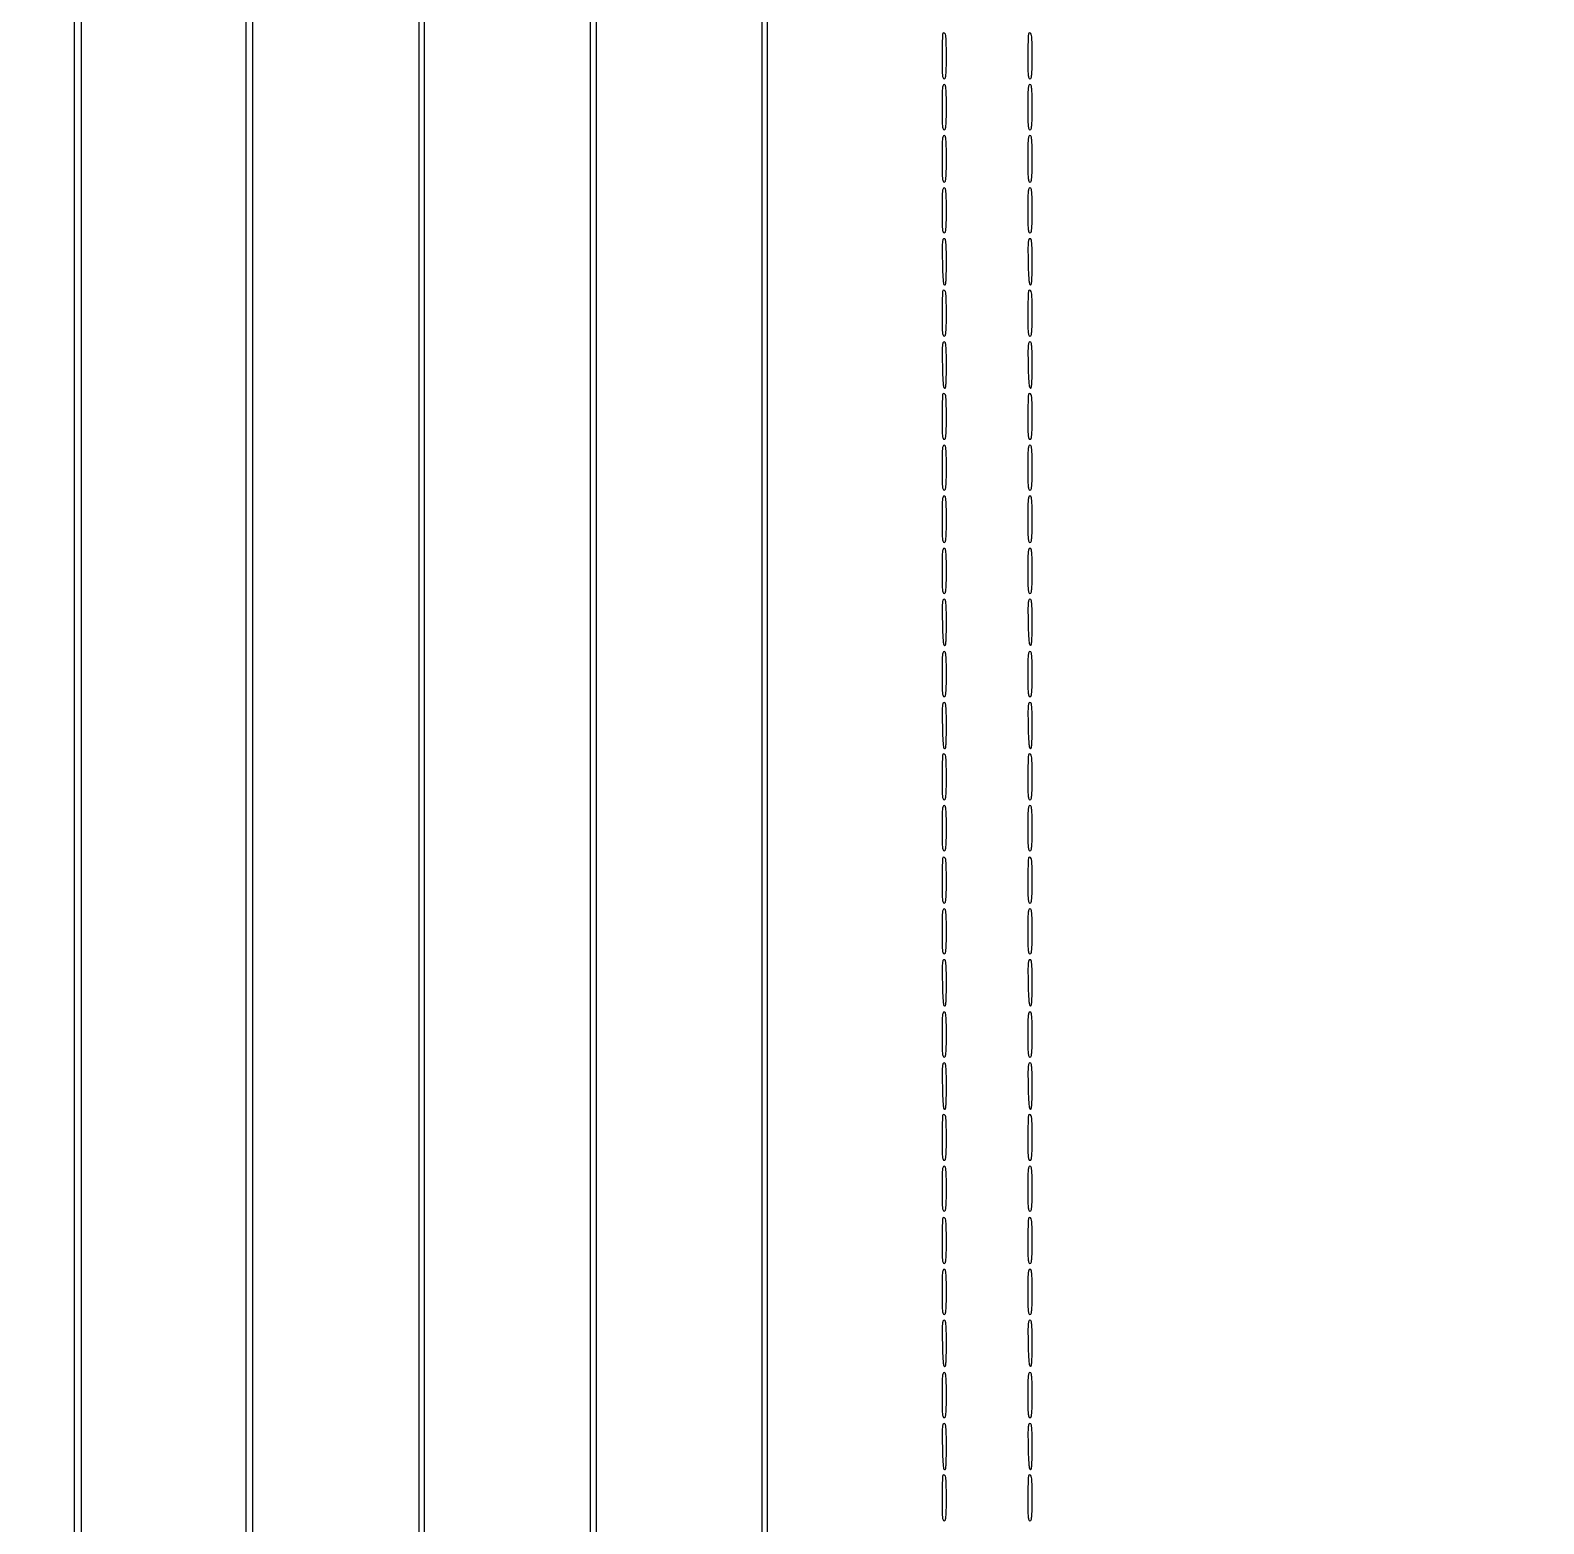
# Model space of a CAD drawing. Extents: x 56 to 1133, y 13 to 780.
# Drawn here: x 957 to 1045.1, y 292.3 to 379.2 of the extents above; entities that cross this region are included whole.
import ezdxf

# ---------------------------------------------------------------- set-up
doc = ezdxf.new("R2010")
doc.units = 0
doc.header["$MEASUREMENT"] = 0

msp = doc.modelspace()

# ---------------------------------------------------------------- linework, layer by layer
for points in [[(1017.40694, 575.895877, -0.000001), (1070.584681, 576.252606, -0.000002), (1122.697079, 576.601864, -0.000762)], [(949.508039, 401.901185, -0.000001), (949.529232, 360.757398, -0.000095), (949.545571, 310.204162, -0.000033), (949.5504, 237.340307)], [(949.8888, 237.360368, -0.000033), (949.893629, 310.215336, -0.000095), (949.909968, 360.762414, -0.000001), (949.931161, 401.901185, -0.259795)], [(529.032925, 286.436984, -0.000002), (529.83462, 265.012438, -0.000004), (530.769888, 240.009811, -0.000003), (531.839084, 211.4154, 0.000001), (532.991169, 180.601107, 0.000001), (534.178651, 148.843697, 0.000001), (535.23949, 120.47627, 0.000003), (535.941746, 101.701946, 0.000115)], [(1130.14234, 577.288816, 0.000001), (1112.945079, 577.188951, 0.000111)], [(709.121796, 442.82444, 0.000019), (709.1172, 324.090018, -0.000009), (709.114218, 161.564965, -0.000147)], [(709.450724, 554.916273, 0.000002), (709.414274, 575.305401, 0.198447)], [(528.70788, 577.073614, 0.000003), (528.686579, 549.005158, 0.000159)], [(1130.319428, 549.297508, 0.000003), (1130.298148, 577.178284, 0.310328)], [(999.895262, 130.411957, -0.000016), (999.889323, 214.686923, -0.00001), (999.8874, 314.7966), (999.8874, 575.8722)], [(949.587434, 542.270097, 0.000039), (949.571505, 496.352385, -0.000069), (949.557295, 461.418893, -0.000198), (949.534419, 437.103757, -0.000003), (949.50785, 417.314747, -0.198562)], [(949.93135, 417.399347, -0.000003), (949.904781, 437.177782, -0.000198), (949.881905, 461.479932, -0.000069), (949.867695, 496.394685, 0.000039), (949.851766, 542.287802, 0.000362)], [(1123.689615, 116.367112, -0.000006), (1124.783934, 145.734891, -0.000006), (1126.038574, 179.384269, -0.000006), (1127.294472, 213.046277), (1130.3406, 294.666454), (1130.3406, 435.948782, 0.000028), (1130.336459, 510.110125, 0.000161)], [(948.659575, 576.547368, -0.000048), (957.461752, 576.51982, -0.008945), (958.36995, 576.50064), (959.5332, 576.455244), (959.5332, 319.063104), (959.5332, 61.670964)], [(829.207259, 290.42785, 0.000009), (829.185801, 269.624214, 0.000219)], [(709.096025, 106.631092, -0.000008), (709.074425, 72.940537, -0.213464)]]:
    msp.add_lwpolyline(points, format="xyb")
for points in [[(967.46445, 576.326716), (969.516, 576.276178), (969.516, 317.367389, -0.000017), (969.512651, 218.088578, -0.000028), (969.50231, 134.513057), (969.488619, 58.477819, -0.414161), (969.469396, 58.4586, -0.062529), (969.333274, 58.47569, -0.000357), (968.082385, 58.795769, -0.00172), (966.921999, 59.097832, -0.005155), (966.132, 59.31512, -0.006547), (964.361381, 59.846997, -0.007002), (962.644711, 60.413811, -0.006957), (961.177443, 60.94414, -0.027757), (960.303072, 61.330678), (959.9562, 61.507639), (959.9562, 318.993875), (959.9562, 576.480112), (962.68455, 576.428683, -0.000361), (963.879019, 576.405303, -0.000259), (965.21409, 576.377515, -0.000262), (966.485351, 576.349731, -0.000563)], [(977.61645, 576.157693), (979.5834, 576.107068), (979.5834, 316.299035), (979.5834, 56.491002), (979.13925, 56.549162, -0.012122), (978.180356, 56.698453, -0.001695), (976.206268, 57.061926, -0.002095), (974.078241, 57.470444, -0.003243), (972.24435, 57.842843), (969.939, 58.32657), (969.939, 317.319261), (969.939, 576.311952), (972.79425, 576.260135, -0.00044), (974.031342, 576.236595, -0.000334), (975.388562, 576.208668, -0.000337), (976.662474, 576.180746, -0.000786)], [(987.76845, 575.988588), (989.5662, 575.938071), (989.5662, 315.462423), (989.5662, 54.986776), (989.37585, 55.028828, 0.019456), (989.233932, 55.054435, 0.000362), (988.483452, 55.159339, 0.000888), (987.607788, 55.279509, 0.000594), (986.6052, 55.414071, -0.002425), (984.748672, 55.670168, -0.001718), (982.667481, 55.974852, -0.00098), (980.717966, 56.271013, -0.018582), (980.11215, 56.387448), (979.9218, 56.431424), (979.9218, 316.287219), (979.9218, 576.143015), (982.94625, 576.09106, -0.000557), (984.235942, 576.067467, -0.00046), (985.610357, 576.039527, -0.000465), (986.871123, 576.011563, -0.001247)], [(996.94755, 575.872373), (999.549, 575.8722), (999.549, 314.8389), (999.549, 53.8056), (999.37686, 53.8056, -0.029907), (999.123591, 53.820763, -0.000074), (995.543404, 54.251522, -0.000454), (992.328113, 54.641822, -0.003128), (990.7506, 54.844791), (989.9469, 54.953313), (989.925736, 315.468634), (989.904573, 575.983955), (992.125336, 575.928251, 0.002222), (993.162103, 575.906856, 0.00115), (994.457927, 575.888859, 0.001143), (995.789832, 575.876471, 0.001737)], [(1010.0958, 379.0362, 0.185783), (1010.073036, 378.984952, 0.00225), (1010.055968, 378.615315, 0.006347), (1010.043474, 378.183885, 0.004064), (1010.0394, 377.6826, 0.003), (1010.043687, 376.968141, 0.021382), (1010.062619, 376.62275, 0.045736), (1010.0982, 376.436659, 0.334295), (1010.1663, 376.3854, 0.338315), (1010.234747, 376.437699, 0.04313), (1010.270067, 376.63215, 0.020523), (1010.288942, 376.991786, 0.002849), (1010.2932, 377.739, 0.00412), (1010.286554, 378.545555, 0.033647), (1010.255746, 378.912568, 0.167132), (1010.190339, 379.037525, 0.406029)], [(1015.0872, 379.0362, 0.185783), (1015.064436, 378.984952, 0.00225), (1015.047367, 378.615315, 0.006347), (1015.034874, 378.183885, 0.004064), (1015.0308, 377.6826, 0.003), (1015.035087, 376.968141, 0.021382), (1015.054019, 376.62275, 0.045736), (1015.0896, 376.436659, 0.334295), (1015.1577, 376.3854, 0.338315), (1015.226147, 376.437699, 0.04313), (1015.261467, 376.63215, 0.020523), (1015.280342, 376.991786, 0.002849), (1015.2846, 377.739, 0.00412), (1015.277954, 378.545555, 0.033647), (1015.247146, 378.912568, 0.167132), (1015.181739, 379.037525, 0.406029)], [(1010.0394, 374.7357, 0.002961), (1010.043679, 374.013052, 0.021161), (1010.062597, 373.6641, 0.045065), (1010.098112, 373.475924, 0.33533), (1010.1663, 373.4244, 0.33533), (1010.234488, 373.475924, 0.045065), (1010.270003, 373.6641, 0.021161), (1010.288921, 374.013052, 0.002961), (1010.2932, 374.7357, 0.002961), (1010.288921, 375.458348, 0.021161), (1010.270003, 375.8073, 0.045065), (1010.234488, 375.995476, 0.33533), (1010.1663, 376.047, 0.33533), (1010.098112, 375.995476, 0.045065), (1010.062597, 375.8073, 0.021161), (1010.043679, 375.458348, 0.002961)], [(1015.0308, 374.7357, 0.002961), (1015.035079, 374.013052, 0.021161), (1015.053997, 373.6641, 0.045065), (1015.089512, 373.475924, 0.33533), (1015.1577, 373.4244, 0.33533), (1015.225888, 373.475924, 0.045065), (1015.261403, 373.6641, 0.021161), (1015.280321, 374.013052, 0.002961), (1015.2846, 374.7357, 0.002961), (1015.280321, 375.458348, 0.021161), (1015.261403, 375.8073, 0.045065), (1015.225888, 375.995476, 0.33533), (1015.1577, 376.047, 0.33533), (1015.089512, 375.995476, 0.045065), (1015.053997, 375.8073, 0.021161), (1015.035079, 375.458348, 0.002961)], [(1010.0394, 371.7324, 0.002849), (1010.043658, 370.985186, 0.020523), (1010.062533, 370.62555, 0.04313), (1010.097853, 370.431099, 0.338315), (1010.1663, 370.3788, 0.338315), (1010.234747, 370.431099, 0.04313), (1010.270067, 370.62555, 0.020523), (1010.288942, 370.985186, 0.002849), (1010.2932, 371.7324, 0.002849), (1010.288942, 372.479614, 0.020523), (1010.270067, 372.83925, 0.04313), (1010.234747, 373.033701, 0.338315), (1010.1663, 373.086, 0.338315), (1010.097853, 373.033701, 0.04313), (1010.062533, 372.83925, 0.020523), (1010.043658, 372.479614, 0.002849)], [(1015.0308, 371.7324, 0.002849), (1015.035058, 370.985186, 0.020523), (1015.053933, 370.62555, 0.04313), (1015.089253, 370.431099, 0.338315), (1015.1577, 370.3788, 0.338315), (1015.226147, 370.431099, 0.04313), (1015.261467, 370.62555, 0.020523), (1015.280342, 370.985186, 0.002849), (1015.2846, 371.7324, 0.002849), (1015.280342, 372.479614, 0.020523), (1015.261467, 372.83925, 0.04313), (1015.226147, 373.033701, 0.338315), (1015.1577, 373.086, 0.338315), (1015.089253, 373.033701, 0.04313), (1015.053933, 372.83925, 0.020523), (1015.035058, 372.479614, 0.002849)], [(1010.0394, 368.7291, 0.002961), (1010.043679, 368.006452, 0.021161), (1010.062597, 367.6575, 0.045065), (1010.098112, 367.469324, 0.33533), (1010.1663, 367.4178, 0.33533), (1010.234488, 367.469324, 0.045065), (1010.270003, 367.6575, 0.021161), (1010.288921, 368.006452, 0.002961), (1010.2932, 368.7291, 0.002961), (1010.288921, 369.451748, 0.021161), (1010.270003, 369.8007, 0.045065), (1010.234488, 369.988876, 0.33533), (1010.1663, 370.0404, 0.33533), (1010.098112, 369.988876, 0.045065), (1010.062597, 369.8007, 0.021161), (1010.043679, 369.451748, 0.002961)], [(1015.0308, 368.7291, 0.002961), (1015.035079, 368.006452, 0.021161), (1015.053997, 367.6575, 0.045065), (1015.089512, 367.469324, 0.33533), (1015.1577, 367.4178, 0.33533), (1015.225888, 367.469324, 0.045065), (1015.261403, 367.6575, 0.021161), (1015.280321, 368.006452, 0.002961), (1015.2846, 368.7291, 0.002961), (1015.280321, 369.451748, 0.021161), (1015.261403, 369.8007, 0.045065), (1015.225888, 369.988876, 0.33533), (1015.1577, 370.0404, 0.33533), (1015.089512, 369.988876, 0.045065), (1015.053997, 369.8007, 0.021161), (1015.035079, 369.451748, 0.002961)], [(1010.058402, 365.753907, 0.00406), (1010.074728, 365.11865, 0.015187), (1010.100342, 364.720155, 0.015954), (1010.133887, 364.456321, 0.279848), (1010.18745, 364.393257, 0.457179), (1010.241833, 364.425609, 0.024232), (1010.270953, 364.651745, 0.016613), (1010.288691, 365.033831, 0.003292), (1010.2932, 365.71875, 0.002775), (1010.288992, 366.476934, 0.020868), (1010.270044, 366.83525, 0.045773), (1010.234017, 367.026658, 0.335075), (1010.164152, 367.0794, 0.334735), (1010.095124, 367.027357, 0.049826), (1010.062064, 366.84483, 0.021548), (1010.049413, 366.49861, 0.002753)], [(1015.049802, 365.753907, 0.00406), (1015.066128, 365.11865, 0.015187), (1015.091742, 364.720155, 0.015954), (1015.125287, 364.456321, 0.279848), (1015.17885, 364.393257, 0.457179), (1015.233233, 364.425609, 0.024232), (1015.262353, 364.651745, 0.016613), (1015.280091, 365.033831, 0.003292), (1015.2846, 365.71875, 0.002775), (1015.280392, 366.476934, 0.020868), (1015.261444, 366.83525, 0.045773), (1015.225417, 367.026658, 0.335075), (1015.155552, 367.0794, 0.334735), (1015.086524, 367.027357, 0.049826), (1015.053464, 366.84483, 0.021548), (1015.040813, 366.49861, 0.002753)], [(1010.0958, 364.062, 0.185783), (1010.073036, 364.010752, 0.00225), (1010.055968, 363.641115, 0.006347), (1010.043474, 363.209685, 0.004064), (1010.0394, 362.7084, 0.003), (1010.043687, 361.993941, 0.021382), (1010.062619, 361.64855, 0.045736), (1010.0982, 361.462459, 0.334295), (1010.1663, 361.4112, 0.338315), (1010.234747, 361.463499, 0.04313), (1010.270067, 361.65795, 0.020523), (1010.288942, 362.017586, 0.002849), (1010.2932, 362.7648, 0.00412), (1010.286554, 363.571355, 0.033647), (1010.255746, 363.938368, 0.167132), (1010.190339, 364.063325, 0.406029)], [(1015.0872, 364.062, 0.185783), (1015.064436, 364.010752, 0.00225), (1015.047367, 363.641115, 0.006347), (1015.034874, 363.209685, 0.004064), (1015.0308, 362.7084, 0.003), (1015.035087, 361.993941, 0.021382), (1015.054019, 361.64855, 0.045736), (1015.0896, 361.462459, 0.334295), (1015.1577, 361.4112, 0.338315), (1015.226147, 361.463499, 0.04313), (1015.261467, 361.65795, 0.020523), (1015.280342, 362.017586, 0.002849), (1015.2846, 362.7648, 0.00412), (1015.277954, 363.571355, 0.033647), (1015.247146, 363.938368, 0.167132), (1015.181739, 364.063325, 0.406029)], [(1010.058402, 359.747307, 0.00406), (1010.074728, 359.11205, 0.015187), (1010.100342, 358.713555, 0.015954), (1010.133887, 358.449721, 0.279848), (1010.18745, 358.386657, 0.457179), (1010.241833, 358.419009, 0.024232), (1010.270953, 358.645145, 0.016613), (1010.288691, 359.027231, 0.003292), (1010.2932, 359.71215, 0.002775), (1010.288992, 360.470334, 0.020868), (1010.270044, 360.82865, 0.045773), (1010.234017, 361.020058, 0.335075), (1010.164152, 361.0728, 0.334735), (1010.095124, 361.020757, 0.049826), (1010.062064, 360.83823, 0.021548), (1010.049413, 360.49201, 0.002753)], [(1015.049802, 359.747307, 0.00406), (1015.066128, 359.11205, 0.015187), (1015.091742, 358.713555, 0.015954), (1015.125287, 358.449721, 0.279848), (1015.17885, 358.386657, 0.457179), (1015.233233, 358.419009, 0.024232), (1015.262353, 358.645145, 0.016613), (1015.280091, 359.027231, 0.003292), (1015.2846, 359.71215, 0.002775), (1015.280392, 360.470334, 0.020868), (1015.261444, 360.82865, 0.045773), (1015.225417, 361.020058, 0.335075), (1015.155552, 361.0728, 0.334735), (1015.086524, 361.020757, 0.049826), (1015.053464, 360.83823, 0.021548), (1015.040813, 360.49201, 0.002753)], [(1010.0958, 358.0554, 0.185783), (1010.073036, 358.004152, 0.00225), (1010.055968, 357.634515, 0.006347), (1010.043474, 357.203085, 0.004064), (1010.0394, 356.7018, 0.003), (1010.043687, 355.987341, 0.021382), (1010.062619, 355.64195, 0.045736), (1010.0982, 355.455859, 0.334295), (1010.1663, 355.4046, 0.338315), (1010.234747, 355.456899, 0.04313), (1010.270067, 355.65135, 0.020523), (1010.288942, 356.010986, 0.002849), (1010.2932, 356.7582, 0.00412), (1010.286554, 357.564755, 0.033647), (1010.255746, 357.931768, 0.167132), (1010.190339, 358.056725, 0.406029)], [(1015.0872, 358.0554, 0.185783), (1015.064436, 358.004152, 0.00225), (1015.047367, 357.634515, 0.006347), (1015.034874, 357.203085, 0.004064), (1015.0308, 356.7018, 0.003), (1015.035087, 355.987341, 0.021382), (1015.054019, 355.64195, 0.045736), (1015.0896, 355.455859, 0.334295), (1015.1577, 355.4046, 0.338315), (1015.226147, 355.456899, 0.04313), (1015.261467, 355.65135, 0.020523), (1015.280342, 356.010986, 0.002849), (1015.2846, 356.7582, 0.00412), (1015.277954, 357.564755, 0.033647), (1015.247146, 357.931768, 0.167132), (1015.181739, 358.056725, 0.406029)], [(1010.0394, 353.7549, 0.002961), (1010.043679, 353.032252, 0.021161), (1010.062597, 352.6833, 0.045065), (1010.098112, 352.495124, 0.33533), (1010.1663, 352.4436, 0.33533), (1010.234488, 352.495124, 0.045065), (1010.270003, 352.6833, 0.021161), (1010.288921, 353.032252, 0.002961), (1010.2932, 353.7549, 0.002961), (1010.288921, 354.477548, 0.021161), (1010.270003, 354.8265, 0.045065), (1010.234488, 355.014676, 0.33533), (1010.1663, 355.0662, 0.33533), (1010.098112, 355.014676, 0.045065), (1010.062597, 354.8265, 0.021161), (1010.043679, 354.477548, 0.002961)], [(1015.0308, 353.7549, 0.002961), (1015.035079, 353.032252, 0.021161), (1015.053997, 352.6833, 0.045065), (1015.089512, 352.495124, 0.33533), (1015.1577, 352.4436, 0.33533), (1015.225888, 352.495124, 0.045065), (1015.261403, 352.6833, 0.021161), (1015.280321, 353.032252, 0.002961), (1015.2846, 353.7549, 0.002961), (1015.280321, 354.477548, 0.021161), (1015.261403, 354.8265, 0.045065), (1015.225888, 355.014676, 0.33533), (1015.1577, 355.0662, 0.33533), (1015.089512, 355.014676, 0.045065), (1015.053997, 354.8265, 0.021161), (1015.035079, 354.477548, 0.002961)], [(1010.0394, 350.7516, 0.002849), (1010.043658, 350.004386, 0.020523), (1010.062533, 349.64475, 0.04313), (1010.097853, 349.450299, 0.338315), (1010.1663, 349.398, 0.338315), (1010.234747, 349.450299, 0.04313), (1010.270067, 349.64475, 0.020523), (1010.288942, 350.004386, 0.002849), (1010.2932, 350.7516, 0.002849), (1010.288942, 351.498814, 0.020523), (1010.270067, 351.85845, 0.04313), (1010.234747, 352.052901, 0.338315), (1010.1663, 352.1052, 0.338315), (1010.097853, 352.052901, 0.04313), (1010.062533, 351.85845, 0.020523), (1010.043658, 351.498814, 0.002849)], [(1015.0308, 350.7516, 0.002849), (1015.035058, 350.004386, 0.020523), (1015.053933, 349.64475, 0.04313), (1015.089253, 349.450299, 0.338315), (1015.1577, 349.398, 0.338315), (1015.226147, 349.450299, 0.04313), (1015.261467, 349.64475, 0.020523), (1015.280342, 350.004386, 0.002849), (1015.2846, 350.7516, 0.002849), (1015.280342, 351.498814, 0.020523), (1015.261467, 351.85845, 0.04313), (1015.226147, 352.052901, 0.338315), (1015.1577, 352.1052, 0.338315), (1015.089253, 352.052901, 0.04313), (1015.053933, 351.85845, 0.020523), (1015.035058, 351.498814, 0.002849)], [(1010.0394, 347.7483, 0.002961), (1010.043679, 347.025652, 0.021161), (1010.062597, 346.6767, 0.045065), (1010.098112, 346.488524, 0.33533), (1010.1663, 346.437, 0.33533), (1010.234488, 346.488524, 0.045065), (1010.270003, 346.6767, 0.021161), (1010.288921, 347.025652, 0.002961), (1010.2932, 347.7483, 0.002961), (1010.288921, 348.470948, 0.021161), (1010.270003, 348.8199, 0.045065), (1010.234488, 349.008076, 0.33533), (1010.1663, 349.0596, 0.33533), (1010.098112, 349.008076, 0.045065), (1010.062597, 348.8199, 0.021161), (1010.043679, 348.470948, 0.002961)], [(1015.0308, 347.7483, 0.002961), (1015.035079, 347.025652, 0.021161), (1015.053997, 346.6767, 0.045065), (1015.089512, 346.488524, 0.33533), (1015.1577, 346.437, 0.33533), (1015.225888, 346.488524, 0.045065), (1015.261403, 346.6767, 0.021161), (1015.280321, 347.025652, 0.002961), (1015.2846, 347.7483, 0.002961), (1015.280321, 348.470948, 0.021161), (1015.261403, 348.8199, 0.045065), (1015.225888, 349.008076, 0.33533), (1015.1577, 349.0596, 0.33533), (1015.089512, 349.008076, 0.045065), (1015.053997, 348.8199, 0.021161), (1015.035079, 348.470948, 0.002961)], [(1010.058402, 344.773107, 0.00406), (1010.074728, 344.13785, 0.015187), (1010.100342, 343.739355, 0.015954), (1010.133887, 343.475521, 0.279848), (1010.18745, 343.412457, 0.457179), (1010.241833, 343.444809, 0.024232), (1010.270953, 343.670945, 0.016613), (1010.288691, 344.053031, 0.003292), (1010.2932, 344.73795, 0.002775), (1010.288992, 345.496134, 0.020868), (1010.270044, 345.85445, 0.045773), (1010.234017, 346.045858, 0.335075), (1010.164152, 346.0986, 0.334735), (1010.095124, 346.046557, 0.049826), (1010.062064, 345.86403, 0.021548), (1010.049413, 345.51781, 0.002753)], [(1015.049802, 344.773107, 0.00406), (1015.066128, 344.13785, 0.015187), (1015.091742, 343.739355, 0.015954), (1015.125287, 343.475521, 0.279848), (1015.17885, 343.412457, 0.457179), (1015.233233, 343.444809, 0.024232), (1015.262353, 343.670945, 0.016613), (1015.280091, 344.053031, 0.003292), (1015.2846, 344.73795, 0.002775), (1015.280392, 345.496134, 0.020868), (1015.261444, 345.85445, 0.045773), (1015.225417, 346.045858, 0.335075), (1015.155552, 346.0986, 0.334735), (1015.086524, 346.046557, 0.049826), (1015.053464, 345.86403, 0.021548), (1015.040813, 345.51781, 0.002753)], [(1010.0394, 341.7417, 0.002961), (1010.043679, 341.019052, 0.021161), (1010.062597, 340.6701, 0.045065), (1010.098112, 340.481924, 0.33533), (1010.1663, 340.4304, 0.33533), (1010.234488, 340.481924, 0.045065), (1010.270003, 340.6701, 0.021161), (1010.288921, 341.019052, 0.002961), (1010.2932, 341.7417, 0.002961), (1010.288921, 342.464348, 0.021161), (1010.270003, 342.8133, 0.045065), (1010.234488, 343.001476, 0.33533), (1010.1663, 343.053, 0.33533), (1010.098112, 343.001476, 0.045065), (1010.062597, 342.8133, 0.021161), (1010.043679, 342.464348, 0.002961)], [(1015.0308, 341.7417, 0.002961), (1015.035079, 341.019052, 0.021161), (1015.053997, 340.6701, 0.045065), (1015.089512, 340.481924, 0.33533), (1015.1577, 340.4304, 0.33533), (1015.225888, 340.481924, 0.045065), (1015.261403, 340.6701, 0.021161), (1015.280321, 341.019052, 0.002961), (1015.2846, 341.7417, 0.002961), (1015.280321, 342.464348, 0.021161), (1015.261403, 342.8133, 0.045065), (1015.225888, 343.001476, 0.33533), (1015.1577, 343.053, 0.33533), (1015.089512, 343.001476, 0.045065), (1015.053997, 342.8133, 0.021161), (1015.035079, 342.464348, 0.002961)], [(1010.058402, 338.766507, 0.00406), (1010.074728, 338.13125, 0.015187), (1010.100342, 337.732755, 0.015954), (1010.133887, 337.468921, 0.279848), (1010.18745, 337.405857, 0.457179), (1010.241833, 337.438209, 0.024232), (1010.270953, 337.664345, 0.016613), (1010.288691, 338.046431, 0.003292), (1010.2932, 338.73135, 0.002775), (1010.288992, 339.489534, 0.020868), (1010.270044, 339.84785, 0.045773), (1010.234017, 340.039258, 0.335075), (1010.164152, 340.092, 0.334735), (1010.095124, 340.039957, 0.049826), (1010.062064, 339.85743, 0.021548), (1010.049413, 339.51121, 0.002753)], [(1015.049802, 338.766507, 0.00406), (1015.066128, 338.13125, 0.015187), (1015.091742, 337.732755, 0.015954), (1015.125287, 337.468921, 0.279848), (1015.17885, 337.405857, 0.457179), (1015.233233, 337.438209, 0.024232), (1015.262353, 337.664345, 0.016613), (1015.280091, 338.046431, 0.003292), (1015.2846, 338.73135, 0.002775), (1015.280392, 339.489534, 0.020868), (1015.261444, 339.84785, 0.045773), (1015.225417, 340.039258, 0.335075), (1015.155552, 340.092, 0.334735), (1015.086524, 340.039957, 0.049826), (1015.053464, 339.85743, 0.021548), (1015.040813, 339.51121, 0.002753)], [(1010.0958, 337.0746, 0.185783), (1010.073036, 337.023352, 0.00225), (1010.055968, 336.653715, 0.006347), (1010.043474, 336.222285, 0.004064), (1010.0394, 335.721, 0.003), (1010.043687, 335.006541, 0.021382), (1010.062619, 334.66115, 0.045736), (1010.0982, 334.475059, 0.334295), (1010.1663, 334.4238, 0.338315), (1010.234747, 334.476099, 0.04313), (1010.270067, 334.67055, 0.020523), (1010.288942, 335.030186, 0.002849), (1010.2932, 335.7774, 0.00412), (1010.286554, 336.583955, 0.033647), (1010.255746, 336.950968, 0.167132), (1010.190339, 337.075925, 0.406029)], [(1015.0872, 337.0746, 0.185783), (1015.064436, 337.023352, 0.00225), (1015.047367, 336.653715, 0.006347), (1015.034874, 336.222285, 0.004064), (1015.0308, 335.721, 0.003), (1015.035087, 335.006541, 0.021382), (1015.054019, 334.66115, 0.045736), (1015.0896, 334.475059, 0.334295), (1015.1577, 334.4238, 0.338315), (1015.226147, 334.476099, 0.04313), (1015.261467, 334.67055, 0.020523), (1015.280342, 335.030186, 0.002849), (1015.2846, 335.7774, 0.00412), (1015.277954, 336.583955, 0.033647), (1015.247146, 336.950968, 0.167132), (1015.181739, 337.075925, 0.406029)], [(1010.0394, 332.7741, 0.002961), (1010.043679, 332.051452, 0.021161), (1010.062597, 331.7025, 0.045065), (1010.098112, 331.514324, 0.33533), (1010.1663, 331.4628, 0.33533), (1010.234488, 331.514324, 0.045065), (1010.270003, 331.7025, 0.021161), (1010.288921, 332.051452, 0.002961), (1010.2932, 332.7741, 0.002961), (1010.288921, 333.496748, 0.021161), (1010.270003, 333.8457, 0.045065), (1010.234488, 334.033876, 0.33533), (1010.1663, 334.0854, 0.33533), (1010.098112, 334.033876, 0.045065), (1010.062597, 333.8457, 0.021161), (1010.043679, 333.496748, 0.002961)], [(1015.0308, 332.7741, 0.002961), (1015.035079, 332.051452, 0.021161), (1015.053997, 331.7025, 0.045065), (1015.089512, 331.514324, 0.33533), (1015.1577, 331.4628, 0.33533), (1015.225888, 331.514324, 0.045065), (1015.261403, 331.7025, 0.021161), (1015.280321, 332.051452, 0.002961), (1015.2846, 332.7741, 0.002961), (1015.280321, 333.496748, 0.021161), (1015.261403, 333.8457, 0.045065), (1015.225888, 334.033876, 0.33533), (1015.1577, 334.0854, 0.33533), (1015.089512, 334.033876, 0.045065), (1015.053997, 333.8457, 0.021161), (1015.035079, 333.496748, 0.002961)], [(1010.0958, 331.068, 0.185783), (1010.073036, 331.016752, 0.00225), (1010.055968, 330.647115, 0.006347), (1010.043474, 330.215685, 0.004064), (1010.0394, 329.7144, 0.003), (1010.043687, 328.999941, 0.021382), (1010.062619, 328.65455, 0.045736), (1010.0982, 328.468459, 0.334295), (1010.1663, 328.4172, 0.338315), (1010.234747, 328.469499, 0.04313), (1010.270067, 328.66395, 0.020523), (1010.288942, 329.023586, 0.002849), (1010.2932, 329.7708, 0.00412), (1010.286554, 330.577355, 0.033647), (1010.255746, 330.944368, 0.167132), (1010.190339, 331.069325, 0.406029)], [(1015.0872, 331.068, 0.185783), (1015.064436, 331.016752, 0.00225), (1015.047367, 330.647115, 0.006347), (1015.034874, 330.215685, 0.004064), (1015.0308, 329.7144, 0.003), (1015.035087, 328.999941, 0.021382), (1015.054019, 328.65455, 0.045736), (1015.0896, 328.468459, 0.334295), (1015.1577, 328.4172, 0.338315), (1015.226147, 328.469499, 0.04313), (1015.261467, 328.66395, 0.020523), (1015.280342, 329.023586, 0.002849), (1015.2846, 329.7708, 0.00412), (1015.277954, 330.577355, 0.033647), (1015.247146, 330.944368, 0.167132), (1015.181739, 331.069325, 0.406029)], [(1010.0394, 326.7675, 0.002961), (1010.043679, 326.044852, 0.021161), (1010.062597, 325.6959, 0.045065), (1010.098112, 325.507724, 0.33533), (1010.1663, 325.4562, 0.33533), (1010.234488, 325.507724, 0.045065), (1010.270003, 325.6959, 0.021161), (1010.288921, 326.044852, 0.002961), (1010.2932, 326.7675, 0.002961), (1010.288921, 327.490148, 0.021161), (1010.270003, 327.8391, 0.045065), (1010.234488, 328.027276, 0.33533), (1010.1663, 328.0788, 0.33533), (1010.098112, 328.027276, 0.045065), (1010.062597, 327.8391, 0.021161), (1010.043679, 327.490148, 0.002961)], [(1015.0308, 326.7675, 0.002961), (1015.035079, 326.044852, 0.021161), (1015.053997, 325.6959, 0.045065), (1015.089512, 325.507724, 0.33533), (1015.1577, 325.4562, 0.33533), (1015.225888, 325.507724, 0.045065), (1015.261403, 325.6959, 0.021161), (1015.280321, 326.044852, 0.002961), (1015.2846, 326.7675, 0.002961), (1015.280321, 327.490148, 0.021161), (1015.261403, 327.8391, 0.045065), (1015.225888, 328.027276, 0.33533), (1015.1577, 328.0788, 0.33533), (1015.089512, 328.027276, 0.045065), (1015.053997, 327.8391, 0.021161), (1015.035079, 327.490148, 0.002961)], [(1010.058402, 323.792307, 0.00406), (1010.074728, 323.15705, 0.015187), (1010.100342, 322.758555, 0.015954), (1010.133887, 322.494721, 0.279848), (1010.18745, 322.431657, 0.457179), (1010.241833, 322.464009, 0.024232), (1010.270953, 322.690145, 0.016613), (1010.288691, 323.072231, 0.003292), (1010.2932, 323.75715, 0.002775), (1010.288992, 324.515334, 0.020868), (1010.270044, 324.87365, 0.045773), (1010.234017, 325.065058, 0.335075), (1010.164152, 325.1178, 0.334735), (1010.095124, 325.065757, 0.049826), (1010.062064, 324.88323, 0.021548), (1010.049413, 324.53701, 0.002753)], [(1015.049802, 323.792307, 0.00406), (1015.066128, 323.15705, 0.015187), (1015.091742, 322.758555, 0.015954), (1015.125287, 322.494721, 0.279848), (1015.17885, 322.431657, 0.457179), (1015.233233, 322.464009, 0.024232), (1015.262353, 322.690145, 0.016613), (1015.280091, 323.072231, 0.003292), (1015.2846, 323.75715, 0.002775), (1015.280392, 324.515334, 0.020868), (1015.261444, 324.87365, 0.045773), (1015.225417, 325.065058, 0.335075), (1015.155552, 325.1178, 0.334735), (1015.086524, 325.065757, 0.049826), (1015.053464, 324.88323, 0.021548), (1015.040813, 324.53701, 0.002753)], [(1010.0394, 320.7609, 0.002961), (1010.043679, 320.038252, 0.021161), (1010.062597, 319.6893, 0.045065), (1010.098112, 319.501124, 0.33533), (1010.1663, 319.4496, 0.33533), (1010.234488, 319.501124, 0.045065), (1010.270003, 319.6893, 0.021161), (1010.288921, 320.038252, 0.002961), (1010.2932, 320.7609, 0.002961), (1010.288921, 321.483548, 0.021161), (1010.270003, 321.8325, 0.045065), (1010.234488, 322.020676, 0.33533), (1010.1663, 322.0722, 0.33533), (1010.098112, 322.020676, 0.045065), (1010.062597, 321.8325, 0.021161), (1010.043679, 321.483548, 0.002961)], [(1015.0308, 320.7609, 0.002961), (1015.035079, 320.038252, 0.021161), (1015.053997, 319.6893, 0.045065), (1015.089512, 319.501124, 0.33533), (1015.1577, 319.4496, 0.33533), (1015.225888, 319.501124, 0.045065), (1015.261403, 319.6893, 0.021161), (1015.280321, 320.038252, 0.002961), (1015.2846, 320.7609, 0.002961), (1015.280321, 321.483548, 0.021161), (1015.261403, 321.8325, 0.045065), (1015.225888, 322.020676, 0.33533), (1015.1577, 322.0722, 0.33533), (1015.089512, 322.020676, 0.045065), (1015.053997, 321.8325, 0.021161), (1015.035079, 321.483548, 0.002961)], [(1010.058402, 317.785707, 0.00406), (1010.074728, 317.15045, 0.015187), (1010.100342, 316.751955, 0.015954), (1010.133887, 316.488121, 0.279848), (1010.18745, 316.425057, 0.457179), (1010.241833, 316.457409, 0.024232), (1010.270953, 316.683545, 0.016613), (1010.288691, 317.065631, 0.003292), (1010.2932, 317.75055, 0.002775), (1010.288992, 318.508734, 0.020868), (1010.270044, 318.86705, 0.045773), (1010.234017, 319.058458, 0.335075), (1010.164152, 319.1112, 0.334735), (1010.095124, 319.059157, 0.049826), (1010.062064, 318.87663, 0.021548), (1010.049413, 318.53041, 0.002753)], [(1015.049802, 317.785707, 0.00406), (1015.066128, 317.15045, 0.015187), (1015.091742, 316.751955, 0.015954), (1015.125287, 316.488121, 0.279848), (1015.17885, 316.425057, 0.457179), (1015.233233, 316.457409, 0.024232), (1015.262353, 316.683545, 0.016613), (1015.280091, 317.065631, 0.003292), (1015.2846, 317.75055, 0.002775), (1015.280392, 318.508734, 0.020868), (1015.261444, 318.86705, 0.045773), (1015.225417, 319.058458, 0.335075), (1015.155552, 319.1112, 0.334735), (1015.086524, 319.059157, 0.049826), (1015.053464, 318.87663, 0.021548), (1015.040813, 318.53041, 0.002753)], [(1010.0958, 316.0938, 0.185783), (1010.073036, 316.042552, 0.00225), (1010.055968, 315.672915, 0.006347), (1010.043474, 315.241485, 0.004064), (1010.0394, 314.7402, 0.003), (1010.043687, 314.025741, 0.021382), (1010.062619, 313.68035, 0.045736), (1010.0982, 313.494259, 0.334295), (1010.1663, 313.443, 0.338315), (1010.234747, 313.495299, 0.04313), (1010.270067, 313.68975, 0.020523), (1010.288942, 314.049386, 0.002849), (1010.2932, 314.7966, 0.00412), (1010.286554, 315.603155, 0.033647), (1010.255746, 315.970168, 0.167132), (1010.190339, 316.095125, 0.406029)], [(1015.0872, 316.0938, 0.185783), (1015.064436, 316.042552, 0.00225), (1015.047367, 315.672915, 0.006347), (1015.034874, 315.241485, 0.004064), (1015.0308, 314.7402, 0.003), (1015.035087, 314.025741, 0.021382), (1015.054019, 313.68035, 0.045736), (1015.0896, 313.494259, 0.334295), (1015.1577, 313.443, 0.338315), (1015.226147, 313.495299, 0.04313), (1015.261467, 313.68975, 0.020523), (1015.280342, 314.049386, 0.002849), (1015.2846, 314.7966, 0.00412), (1015.277954, 315.603155, 0.033647), (1015.247146, 315.970168, 0.167132), (1015.181739, 316.095125, 0.406029)], [(1010.0394, 311.7933, 0.002961), (1010.043679, 311.070652, 0.021161), (1010.062597, 310.7217, 0.045065), (1010.098112, 310.533524, 0.33533), (1010.1663, 310.482, 0.33533), (1010.234488, 310.533524, 0.045065), (1010.270003, 310.7217, 0.021161), (1010.288921, 311.070652, 0.002961), (1010.2932, 311.7933, 0.002961), (1010.288921, 312.515948, 0.021161), (1010.270003, 312.8649, 0.045065), (1010.234488, 313.053076, 0.33533), (1010.1663, 313.1046, 0.33533), (1010.098112, 313.053076, 0.045065), (1010.062597, 312.8649, 0.021161), (1010.043679, 312.515948, 0.002961)], [(1015.0308, 311.7933, 0.002961), (1015.035079, 311.070652, 0.021161), (1015.053997, 310.7217, 0.045065), (1015.089512, 310.533524, 0.33533), (1015.1577, 310.482, 0.33533), (1015.225888, 310.533524, 0.045065), (1015.261403, 310.7217, 0.021161), (1015.280321, 311.070652, 0.002961), (1015.2846, 311.7933, 0.002961), (1015.280321, 312.515948, 0.021161), (1015.261403, 312.8649, 0.045065), (1015.225888, 313.053076, 0.33533), (1015.1577, 313.1046, 0.33533), (1015.089512, 313.053076, 0.045065), (1015.053997, 312.8649, 0.021161), (1015.035079, 312.515948, 0.002961)], [(1010.0958, 310.0872, 0.185783), (1010.073036, 310.035952, 0.00225), (1010.055968, 309.666315, 0.006347), (1010.043474, 309.234885, 0.004064), (1010.0394, 308.7336, 0.003), (1010.043687, 308.019141, 0.021382), (1010.062619, 307.67375, 0.045736), (1010.0982, 307.487659, 0.334295), (1010.1663, 307.4364, 0.338315), (1010.234747, 307.488699, 0.04313), (1010.270067, 307.68315, 0.020523), (1010.288942, 308.042786, 0.002849), (1010.2932, 308.79, 0.00412), (1010.286554, 309.596555, 0.033647), (1010.255746, 309.963568, 0.167132), (1010.190339, 310.088525, 0.406029)], [(1015.0872, 310.0872, 0.185783), (1015.064436, 310.035952, 0.00225), (1015.047367, 309.666315, 0.006347), (1015.034874, 309.234885, 0.004064), (1015.0308, 308.7336, 0.003), (1015.035087, 308.019141, 0.021382), (1015.054019, 307.67375, 0.045736), (1015.0896, 307.487659, 0.334295), (1015.1577, 307.4364, 0.338315), (1015.226147, 307.488699, 0.04313), (1015.261467, 307.68315, 0.020523), (1015.280342, 308.042786, 0.002849), (1015.2846, 308.79, 0.00412), (1015.277954, 309.596555, 0.033647), (1015.247146, 309.963568, 0.167132), (1015.181739, 310.088525, 0.406029)], [(1010.0394, 305.7867, 0.002961), (1010.043679, 305.064052, 0.021161), (1010.062597, 304.7151, 0.045065), (1010.098112, 304.526924, 0.33533), (1010.1663, 304.4754, 0.33533), (1010.234488, 304.526924, 0.045065), (1010.270003, 304.7151, 0.021161), (1010.288921, 305.064052, 0.002961), (1010.2932, 305.7867, 0.002961), (1010.288921, 306.509348, 0.021161), (1010.270003, 306.8583, 0.045065), (1010.234488, 307.046476, 0.33533), (1010.1663, 307.098, 0.33533), (1010.098112, 307.046476, 0.045065), (1010.062597, 306.8583, 0.021161), (1010.043679, 306.509348, 0.002961)], [(1015.0308, 305.7867, 0.002961), (1015.035079, 305.064052, 0.021161), (1015.053997, 304.7151, 0.045065), (1015.089512, 304.526924, 0.33533), (1015.1577, 304.4754, 0.33533), (1015.225888, 304.526924, 0.045065), (1015.261403, 304.7151, 0.021161), (1015.280321, 305.064052, 0.002961), (1015.2846, 305.7867, 0.002961), (1015.280321, 306.509348, 0.021161), (1015.261403, 306.8583, 0.045065), (1015.225888, 307.046476, 0.33533), (1015.1577, 307.098, 0.33533), (1015.089512, 307.046476, 0.045065), (1015.053997, 306.8583, 0.021161), (1015.035079, 306.509348, 0.002961)], [(1010.058402, 302.811507, 0.00406), (1010.074728, 302.17625, 0.015187), (1010.100342, 301.777755, 0.015954), (1010.133887, 301.513921, 0.279848), (1010.18745, 301.450857, 0.457179), (1010.241833, 301.483209, 0.024232), (1010.270953, 301.709345, 0.016613), (1010.288691, 302.091431, 0.003292), (1010.2932, 302.77635, 0.002775), (1010.288992, 303.534534, 0.020868), (1010.270044, 303.89285, 0.045773), (1010.234017, 304.084258, 0.335075), (1010.164152, 304.137, 0.334735), (1010.095124, 304.084957, 0.049826), (1010.062064, 303.90243, 0.021548), (1010.049413, 303.55621, 0.002753)], [(1015.049802, 302.811507, 0.00406), (1015.066128, 302.17625, 0.015187), (1015.091742, 301.777755, 0.015954), (1015.125287, 301.513921, 0.279848), (1015.17885, 301.450857, 0.457179), (1015.233233, 301.483209, 0.024232), (1015.262353, 301.709345, 0.016613), (1015.280091, 302.091431, 0.003292), (1015.2846, 302.77635, 0.002775), (1015.280392, 303.534534, 0.020868), (1015.261444, 303.89285, 0.045773), (1015.225417, 304.084258, 0.335075), (1015.155552, 304.137, 0.334735), (1015.086524, 304.084957, 0.049826), (1015.053464, 303.90243, 0.021548), (1015.040813, 303.55621, 0.002753)], [(1010.0394, 299.7801, 0.002961), (1010.043679, 299.057452, 0.021161), (1010.062597, 298.7085, 0.045065), (1010.098112, 298.520324, 0.33533), (1010.1663, 298.4688, 0.33533), (1010.234488, 298.520324, 0.045065), (1010.270003, 298.7085, 0.021161), (1010.288921, 299.057452, 0.002961), (1010.2932, 299.7801, 0.002961), (1010.288921, 300.502748, 0.021161), (1010.270003, 300.8517, 0.045065), (1010.234488, 301.039876, 0.33533), (1010.1663, 301.0914, 0.33533), (1010.098112, 301.039876, 0.045065), (1010.062597, 300.8517, 0.021161), (1010.043679, 300.502748, 0.002961)], [(1015.0308, 299.7801, 0.002961), (1015.035079, 299.057452, 0.021161), (1015.053997, 298.7085, 0.045065), (1015.089512, 298.520324, 0.33533), (1015.1577, 298.4688, 0.33533), (1015.225888, 298.520324, 0.045065), (1015.261403, 298.7085, 0.021161), (1015.280321, 299.057452, 0.002961), (1015.2846, 299.7801, 0.002961), (1015.280321, 300.502748, 0.021161), (1015.261403, 300.8517, 0.045065), (1015.225888, 301.039876, 0.33533), (1015.1577, 301.0914, 0.33533), (1015.089512, 301.039876, 0.045065), (1015.053997, 300.8517, 0.021161), (1015.035079, 300.502748, 0.002961)], [(1010.058402, 296.804907, 0.00406), (1010.074728, 296.16965, 0.015187), (1010.100342, 295.771155, 0.015954), (1010.133887, 295.507321, 0.279848), (1010.18745, 295.444257, 0.457179), (1010.241833, 295.476609, 0.024232), (1010.270953, 295.702745, 0.016613), (1010.288691, 296.084831, 0.003292), (1010.2932, 296.76975, 0.002775), (1010.288992, 297.527934, 0.020868), (1010.270044, 297.88625, 0.045773), (1010.234017, 298.077658, 0.335075), (1010.164152, 298.1304, 0.334735), (1010.095124, 298.078357, 0.049826), (1010.062064, 297.89583, 0.021548), (1010.049413, 297.54961, 0.002753)], [(1015.049802, 296.804907, 0.00406), (1015.066128, 296.16965, 0.015187), (1015.091742, 295.771155, 0.015954), (1015.125287, 295.507321, 0.279848), (1015.17885, 295.444257, 0.457179), (1015.233233, 295.476609, 0.024232), (1015.262353, 295.702745, 0.016613), (1015.280091, 296.084831, 0.003292), (1015.2846, 296.76975, 0.002775), (1015.280392, 297.527934, 0.020868), (1015.261444, 297.88625, 0.045773), (1015.225417, 298.077658, 0.335075), (1015.155552, 298.1304, 0.334735), (1015.086524, 298.078357, 0.049826), (1015.053464, 297.89583, 0.021548), (1015.040813, 297.54961, 0.002753)], [(1010.0958, 295.113, 0.185783), (1010.073036, 295.061752, 0.00225), (1010.055968, 294.692115, 0.006347), (1010.043474, 294.260685, 0.004064), (1010.0394, 293.7594, 0.003), (1010.043687, 293.044941, 0.021382), (1010.062619, 292.69955, 0.045736), (1010.0982, 292.513459, 0.334295), (1010.1663, 292.4622, 0.338315), (1010.234747, 292.514499, 0.04313), (1010.270067, 292.70895, 0.020523), (1010.288942, 293.068586, 0.002849), (1010.2932, 293.8158, 0.00412), (1010.286554, 294.622355, 0.033647), (1010.255746, 294.989368, 0.167132), (1010.190339, 295.114325, 0.406029)], [(1015.0872, 295.113, 0.185783), (1015.064436, 295.061752, 0.00225), (1015.047367, 294.692115, 0.006347), (1015.034874, 294.260685, 0.004064), (1015.0308, 293.7594, 0.003), (1015.035087, 293.044941, 0.021382), (1015.054019, 292.69955, 0.045736), (1015.0896, 292.513459, 0.334295), (1015.1577, 292.4622, 0.338315), (1015.226147, 292.514499, 0.04313), (1015.261467, 292.70895, 0.020523), (1015.280342, 293.068586, 0.002849), (1015.2846, 293.8158, 0.00412), (1015.277954, 294.622355, 0.033647), (1015.247146, 294.989368, 0.167132), (1015.181739, 295.114325, 0.406029)]]:
    msp.add_lwpolyline(points, format="xyb", close=True)

doc.saveas('drawing.dxf')
